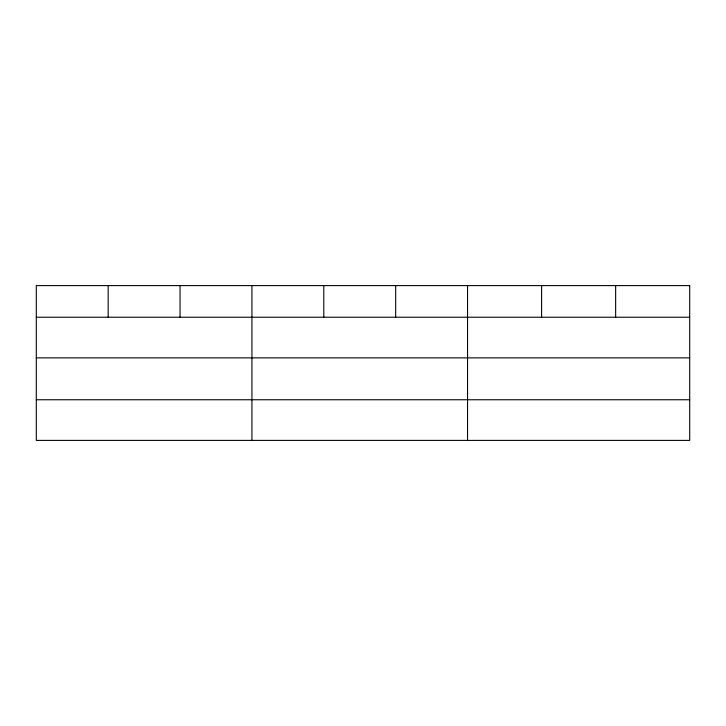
<?xml version="1.0" encoding="UTF-8"?>
<svg xmlns="http://www.w3.org/2000/svg" width="726" height="726" viewBox="0 0 726 726"><rect width="100%" height="100%" fill="white"/><g stroke="black" fill="none" stroke-linecap="round" stroke-linejoin="round"><path stroke-width="1.09" d="M36.3 317.226L689.7 317.226M36.3 357.873L689.7 357.873M36.3 399.754L689.7 399.754M615.648 285.599L615.648 317.226M541.596 285.599L541.596 317.226M467.544 285.599L467.544 440.401M395.67 285.599L395.67 317.226M323.796 285.599L323.796 317.226M251.922 285.599L251.922 440.401M180.048 285.599L180.048 317.226M108.174 285.599L108.174 317.226M689.7 285.599L36.3 285.599L36.3 440.401L689.7 440.401L689.7 285.599"/></g></svg>
